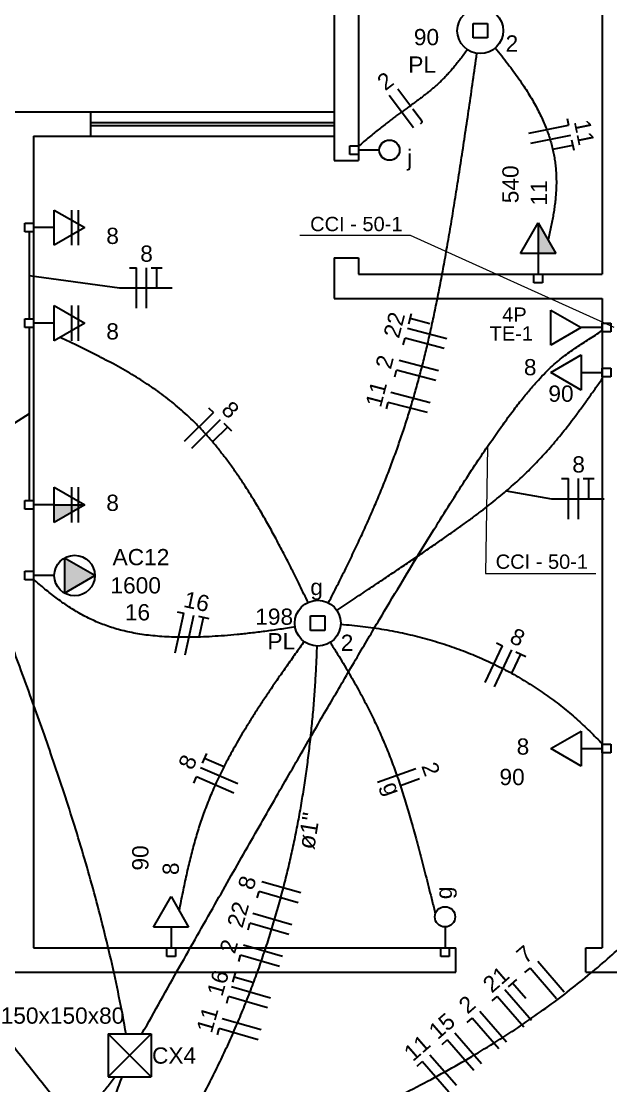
# Model space of a CAD drawing. Header units: millimetres. Extents: x -4.7 to 81.4, y -19.1 to 41.2.
# Drawn here: x 31.67 to 35.29, y 26.86 to 33.42 of the extents above; entities that cross this region are included whole.
import ezdxf

# ---------------------------------------------------------------- set-up
doc = ezdxf.new("R2010")
doc.units = ezdxf.units.MM
doc.header["$MEASUREMENT"] = 0
for name, color, linetype, lineweight in [('1', 1, 'Continuous', 30), ('5', 1, 'Continuous', 30), ('EL-Condutos', 4, 'Continuous', 30), ('EL-Fios', 2, 'Continuous', 30), ('EL-Pontos', 2, 'Continuous', 30), ('EL-Textos condutos', 2, 'Continuous', 30), ('EL-Textos fios', 2, 'Continuous', 30), ('EL-Textos pontos', 2, 'Continuous', 30), ('P-SIMBOL', 3, 'Continuous', 30), ('TE-Condutos', 3, 'Continuous', 30), ('TE-Textos fios', 2, 'Continuous', 20), ('TE-Textos pontos', 3, 'Continuous', 30)]:
    doc.layers.add(name, color=color, linetype=linetype, lineweight=lineweight)
doc.styles.add('Arial', font='arial.ttf')

msp = doc.modelspace()

# ---------------------------------------------------------------- hatches: boundary and pattern name
at = {"layer": 'EL-Pontos', "linetype": 'Continuous'}
msp.add_hatch(color=256, dxfattribs=at).paths.add_polyline_path([(31.8689, 30.44), (32.0564, 30.44), (31.8689, 30.3317)])
at = {"layer": 'P-SIMBOL', "linetype": 'Continuous'}
for points in [[(34.847, 31.9891), (34.847, 32.1766), (34.9552, 31.9891)], [(31.9314, 30.0042), (32.1189, 30.0042), (31.9314, 30.1124)], [(31.9314, 30.0042), (32.1189, 30.0042), (31.9314, 29.8959)]]:
    msp.add_hatch(color=256, dxfattribs=at).paths.add_polyline_path(points)

# ---------------------------------------------------------------- linework, layer by layer
at = {"layer": '1'}
for p, q in [((32.0909, 32.8611), (33.5909, 32.8611)), ((32.0909, 32.7961), (33.5909, 32.7961)), ((32.0909, 32.7761), (33.5909, 32.7761)), ((32.0909, 32.7111), (33.5909, 32.7111))]:
    msp.add_line(p, q, dxfattribs=at)
at = {"layer": '5', "linetype": 'Continuous'}
for p, q in [((33.5909, 35.0111), (33.5909, 32.5611)), ((33.7409, 34.8611), (33.7409, 32.5611)), ((35.2409, 34.8611), (35.2409, 31.8611)), ((30.8409, 32.8611), (32.0909, 32.8611)), ((32.0909, 32.8611), (32.0909, 32.7111)), ((31.7409, 32.7111), (31.7409, 27.7111)), ((31.7409, 32.7111), (32.0909, 32.7111)), ((33.5909, 31.9611), (33.5909, 31.7111)), ((33.7409, 31.9611), (33.7409, 31.8611)), ((33.7409, 31.8611), (35.2409, 31.8611)), ((33.5909, 31.7111), (35.2409, 31.7111)), ((35.2409, 31.7111), (35.2409, 27.7111)), ((31.7409, 27.7111), (34.3409, 27.7111)), ((35.1409, 27.7111), (35.2409, 27.7111)), ((31.4909, 27.5611), (34.3409, 27.5611)), ((35.1409, 27.5611), (35.4909, 27.5611))]:
    msp.add_line(p, q, dxfattribs=at)
at = {"layer": '5'}
for p, q in [((33.5909, 32.5611), (33.7409, 32.5611)), ((33.5909, 31.9611), (33.7409, 31.9611)), ((34.3409, 27.5611), (34.3409, 27.7111)), ((35.1409, 27.5611), (35.1409, 27.7111))]:
    msp.add_line(p, q, dxfattribs=at)
at = {"layer": 'EL-Condutos', "linetype": 'Continuous'}
for points, knots in [([(34.5825, 33.2547), (34.5961, 33.2383), (34.6226, 33.206), (34.6604, 33.1578), (34.6957, 33.1109), (34.7283, 33.0653), (34.7585, 33.0209), (34.7862, 32.9776), (34.8116, 32.9353), (34.8347, 32.894), (34.8556, 32.8535), (34.8743, 32.8139), (34.891, 32.775), (34.9057, 32.7367), (34.9184, 32.699), (34.9293, 32.6618), (34.9384, 32.625), (34.9458, 32.5886), (34.9515, 32.5524), (34.9557, 32.5164), (34.9583, 32.4805), (34.9595, 32.4447), (34.9594, 32.4088), (34.9579, 32.3728), (34.9552, 32.3366), (34.9514, 32.3002), (34.9465, 32.2634), (34.9405, 32.2262), (34.9337, 32.1885), (34.926, 32.1502), (34.9175, 32.1112), (34.9113, 32.0851), (34.9082, 32.0719)], [0, 0, 0, 0, 0.064038, 0.125278, 0.18385, 0.239885, 0.29352, 0.344894, 0.39415, 0.441434, 0.486896, 0.53069, 0.572971, 0.613898, 0.653632, 0.692335, 0.730168, 0.76729, 0.803859, 0.840027, 0.875942, 0.911745, 0.94757, 0.983541, 1.019778, 1.056387, 1.093471, 1.131122, 1.169426, 1.208463, 1.248306, 1.289025, 1.289025, 1.289025, 1.289025]), ([(33.5565, 29.8366), (33.5748, 29.8722), (33.6107, 29.9421), (33.6624, 30.0458), (33.7113, 30.1467), (33.7576, 30.2451), (33.8014, 30.3415), (33.8427, 30.4363), (33.8818, 30.5298), (33.9188, 30.6224), (33.9538, 30.7145), (33.987, 30.8066), (34.0184, 30.8989), (34.0482, 30.9919), (34.0766, 31.086), (34.1037, 31.1815), (34.1297, 31.2789), (34.1546, 31.3785), (34.1786, 31.4807), (34.2018, 31.5859), (34.2244, 31.6945), (34.2466, 31.8069), (34.2684, 31.9235), (34.2899, 32.0446), (34.3114, 32.1707), (34.333, 32.3021), (34.3547, 32.4392), (34.3768, 32.5825), (34.3994, 32.7322), (34.4226, 32.8889), (34.4465, 33.0528), (34.4626, 33.1646), (34.4709, 33.2217)], [0, 0, 0, 0, 0.119934, 0.235682, 0.347663, 0.456304, 0.56203, 0.665272, 0.766465, 0.866044, 0.964448, 1.062117, 1.159493, 1.257017, 1.355129, 1.454271, 1.554879, 1.65739, 1.762234, 1.869843, 1.980642, 2.095053, 2.213497, 2.33639, 2.464146, 2.597178, 2.735895, 2.880705, 3.032017, 3.190235, 3.355764, 3.529011, 3.529011, 3.529011, 3.529011]), ([(34.4114, 33.2436), (34.4044, 33.2338), (34.3907, 33.2149), (34.3702, 33.1878), (34.3503, 33.1624), (34.3308, 33.1387), (34.3118, 33.1165), (34.2932, 33.0957), (34.2748, 33.0762), (34.2566, 33.0578), (34.2385, 33.0404), (34.2204, 33.0237), (34.2023, 33.0078), (34.184, 32.9924), (34.1655, 32.9774), (34.1467, 32.9627), (34.1276, 32.9481), (34.1079, 32.9335), (34.0878, 32.9187), (34.067, 32.9036), (34.0455, 32.8881), (34.0232, 32.8719), (34.0001, 32.8551), (33.976, 32.8374), (33.9509, 32.8186), (33.9247, 32.7987), (33.8973, 32.7775), (33.8686, 32.7549), (33.8386, 32.7307), (33.8071, 32.7048), (33.7741, 32.677), (33.7518, 32.6577), (33.7403, 32.6477)], [0, 0, 0, 0, 0.0359708, 0.0699723, 0.1021775, 0.1327602, 0.1618946, 0.1897552, 0.2165163, 0.2423514, 0.2674327, 0.2919308, 0.3160136, 0.3398464, 0.3635915, 0.3874081, 0.4114523, 0.4358776, 0.4608353, 0.4864752, 0.5129461, 0.5403962, 0.5689741, 0.5988286, 0.6301097, 0.6629683, 0.6975565, 0.7340278, 0.7725369, 0.8132396, 0.8562929, 0.9018549, 0.9018549, 0.9018549, 0.9018549]), ([(31.7144, 32.1213), (31.7144, 32.1129), (31.7144, 32.0967), (31.7144, 32.073), (31.7144, 32.0508), (31.7144, 32.0298), (31.7144, 32.01), (31.7144, 31.9913), (31.7144, 31.9735), (31.7144, 31.9567), (31.7144, 31.9406), (31.7144, 31.9251), (31.7144, 31.9102), (31.7144, 31.8957), (31.7144, 31.8815), (31.7144, 31.8675), (31.7144, 31.8537), (31.7144, 31.8398), (31.7144, 31.8258), (31.7144, 31.8117), (31.7144, 31.7972), (31.7144, 31.7822), (31.7144, 31.7668), (31.7144, 31.7506), (31.7144, 31.7338), (31.7144, 31.716), (31.7144, 31.6973), (31.7144, 31.6775), (31.7144, 31.6566), (31.7144, 31.6343), (31.7144, 31.6106), (31.7144, 31.5944), (31.7144, 31.586)], [0, 0, 0, 0, 0.0251439, 0.0487776, 0.071009, 0.0919459, 0.1116962, 0.1303678, 0.1480686, 0.1649064, 0.1809891, 0.1964245, 0.2113206, 0.2257852, 0.2399262, 0.2538515, 0.2676688, 0.2814862, 0.2954115, 0.3095525, 0.3240171, 0.3389132, 0.3543486, 0.3704313, 0.3872691, 0.4049699, 0.4236415, 0.4433918, 0.4643287, 0.4865601, 0.5101938, 0.5353377, 0.5353377, 0.5353377, 0.5353377]), ([(31.7144, 31.5327), (31.7144, 31.5158), (31.7144, 31.4831), (31.7144, 31.4354), (31.7144, 31.3907), (31.7144, 31.3487), (31.7144, 31.3092), (31.7144, 31.2719), (31.7144, 31.2366), (31.7144, 31.2031), (31.7144, 31.1712), (31.7144, 31.1407), (31.7144, 31.1112), (31.7144, 31.0827), (31.7144, 31.0549), (31.7144, 31.0275), (31.7144, 31.0004), (31.7144, 30.9732), (31.7144, 30.9459), (31.7144, 30.918), (31.7144, 30.8896), (31.7144, 30.8602), (31.7144, 30.8297), (31.7144, 30.7979), (31.7144, 30.7645), (31.7144, 30.7293), (31.7144, 30.6922), (31.7144, 30.6527), (31.7144, 30.6108), (31.7144, 30.5663), (31.7144, 30.5188), (31.7144, 30.4861), (31.7144, 30.4693)], [0, 0, 0, 0, 0.050711, 0.098276, 0.142919, 0.184864, 0.224337, 0.26156, 0.296758, 0.330157, 0.361979, 0.39245, 0.421793, 0.450233, 0.477995, 0.505302, 0.532379, 0.55945, 0.58674, 0.614472, 0.642872, 0.672163, 0.70257, 0.734317, 0.767628, 0.802728, 0.839841, 0.879191, 0.921003, 0.965501, 1.012909, 1.063452, 1.063452, 1.063452, 1.063452]), ([(33.4314, 29.8375), (33.4144, 29.873), (33.3811, 29.9423), (33.3311, 30.0431), (33.2825, 30.1385), (33.235, 30.2285), (33.1885, 30.3136), (33.1428, 30.3938), (33.0978, 30.4694), (33.0533, 30.5407), (33.0092, 30.6078), (32.9653, 30.6711), (32.9215, 30.7307), (32.8776, 30.7868), (32.8335, 30.8398), (32.789, 30.8898), (32.744, 30.937), (32.6983, 30.9817), (32.6518, 31.0241), (32.6043, 31.0644), (32.5557, 31.1029), (32.5058, 31.1398), (32.4545, 31.1754), (32.4016, 31.2097), (32.347, 31.2432), (32.2905, 31.276), (32.232, 31.3083), (32.1713, 31.3404), (32.1083, 31.3725), (32.0428, 31.4049), (31.9748, 31.4378), (31.9284, 31.4597), (31.9048, 31.4708)], [0, 0, 0, 0, 0.118207, 0.230631, 0.33756, 0.439285, 0.536101, 0.628307, 0.716207, 0.800112, 0.880338, 0.957206, 1.031045, 1.102188, 1.170975, 1.237749, 1.302857, 1.366645, 1.429462, 1.49165, 1.553547, 1.615484, 1.677784, 1.740757, 1.804703, 1.869913, 1.936665, 2.005228, 2.075861, 2.148816, 2.224341, 2.302675, 2.302675, 2.302675, 2.302675]), ([(33.6095, 29.7906), (33.6426, 29.8128), (33.7069, 29.8558), (33.8007, 29.9186), (33.8894, 29.9779), (33.9731, 30.0341), (34.0521, 30.0874), (34.1266, 30.1379), (34.197, 30.1861), (34.2634, 30.2322), (34.3262, 30.2763), (34.3855, 30.3188), (34.4417, 30.3599), (34.4949, 30.3999), (34.5455, 30.439), (34.5936, 30.4776), (34.6396, 30.5157), (34.6837, 30.5538), (34.7262, 30.592), (34.7672, 30.6306), (34.8071, 30.6699), (34.8461, 30.7102), (34.8844, 30.7516), (34.9224, 30.7944), (34.9602, 30.8389), (34.9982, 30.8854), (35.0365, 30.9341), (35.0755, 30.9852), (35.1153, 31.0391), (35.1563, 31.0959), (35.1987, 31.1559), (35.2272, 31.1971), (35.2418, 31.2183)], [0, 0, 0, 0, 0.119375, 0.232165, 0.338722, 0.439401, 0.534554, 0.624536, 0.709702, 0.790407, 0.867009, 0.939868, 1.009346, 1.075807, 1.13962, 1.201157, 1.260793, 1.318909, 1.375887, 1.432113, 1.487976, 1.543865, 1.60017, 1.657278, 1.715576, 1.775446, 1.837268, 1.901417, 1.968265, 2.03818, 2.111526, 2.188665, 2.188665, 2.188665, 2.188665]), ([(32.3016, 26.2466), (32.2321, 26.3325), (32.0973, 26.4994), (31.902, 26.7433), (31.7191, 26.9734), (31.5483, 27.1905), (31.3891, 27.395), (31.241, 27.5875), (31.1036, 27.7686), (30.9764, 27.9389), (30.8591, 28.0988), (30.7511, 28.249), (30.652, 28.39), (30.5614, 28.5224), (30.4787, 28.6467), (30.4037, 28.7636), (30.3357, 28.8735), (30.2745, 28.977), (30.2194, 29.0748), (30.1702, 29.1673), (30.1263, 29.2551), (30.0872, 29.3388), (30.0526, 29.419), (30.0221, 29.4961), (29.9951, 29.5709), (29.9711, 29.6437), (29.9499, 29.7152), (29.9309, 29.786), (29.9136, 29.8565), (29.8977, 29.9275), (29.8826, 29.9993), (29.873, 30.0476), (29.8681, 30.072)], [0, 0, 0, 0, 0.331407, 0.643614, 0.937346, 1.213325, 1.472277, 1.714926, 1.942002, 2.154232, 2.352349, 2.537087, 2.709181, 2.869372, 3.018404, 3.157023, 3.285983, 3.406038, 3.517951, 3.622486, 3.720414, 3.812504, 3.899528, 3.982253, 4.061443, 4.137848, 4.212205, 4.285237, 4.357643, 4.430109, 4.5033, 4.577868, 4.577868, 4.577868, 4.577868]), ([(33.3528, 29.688), (33.3207, 29.683), (33.2582, 29.6733), (33.1664, 29.6607), (33.0791, 29.6498), (32.9961, 29.6409), (32.9171, 29.6339), (32.8419, 29.6287), (32.7705, 29.6253), (32.7026, 29.6237), (32.638, 29.6238), (32.5766, 29.6257), (32.5182, 29.6293), (32.4626, 29.6345), (32.4096, 29.6414), (32.3591, 29.6499), (32.3109, 29.6599), (32.2648, 29.6716), (32.2206, 29.6847), (32.1781, 29.6994), (32.1372, 29.7155), (32.0977, 29.7331), (32.0595, 29.752), (32.0223, 29.7724), (31.9859, 29.7941), (31.9503, 29.8171), (31.9151, 29.8414), (31.8803, 29.8669), (31.8457, 29.8937), (31.811, 29.9216), (31.7761, 29.9507), (31.7529, 29.9707), (31.7412, 29.9808)], [0, 0, 0, 0, 0.097353, 0.189879, 0.277778, 0.361251, 0.440503, 0.515741, 0.587177, 0.655028, 0.719513, 0.780858, 0.839292, 0.895051, 0.948372, 0.999499, 1.048677, 1.096154, 1.142178, 1.186993, 1.230842, 1.27396, 1.316575, 1.358905, 1.401154, 1.443516, 1.486172, 1.52929, 1.573027, 1.617527, 1.662927, 1.709356, 1.709356, 1.709356, 1.709356]), ([(33.6325, 29.7041), (33.6553, 29.7023), (33.7005, 29.6987), (33.7678, 29.6914), (33.8342, 29.6826), (33.8996, 29.6724), (33.964, 29.6607), (34.0275, 29.6475), (34.0901, 29.633), (34.1516, 29.6171), (34.2122, 29.5998), (34.2717, 29.5812), (34.3303, 29.5613), (34.3878, 29.5401), (34.4444, 29.5176), (34.4999, 29.4939), (34.5544, 29.469), (34.6079, 29.4429), (34.6603, 29.4156), (34.7116, 29.3872), (34.7619, 29.3577), (34.8111, 29.327), (34.8593, 29.2953), (34.9064, 29.2625), (34.9524, 29.2287), (34.9973, 29.1939), (35.0411, 29.1582), (35.0837, 29.1214), (35.1253, 29.0838), (35.1657, 29.0452), (35.2051, 29.0058), (35.2304, 28.9787), (35.2431, 28.9652)], [0, 0, 0, 0, 0.068466, 0.136148, 0.203074, 0.269271, 0.334767, 0.399589, 0.463764, 0.527317, 0.590275, 0.652664, 0.714507, 0.77583, 0.836656, 0.897009, 0.956912, 1.016387, 1.075456, 1.13414, 1.192461, 1.250437, 1.308088, 1.365434, 1.422493, 1.479283, 1.53582, 1.592122, 1.648205, 1.704084, 1.759774, 1.81529, 1.81529, 1.81529, 1.81529]), ([(32.5378, 26.1997), (32.6267, 26.2314), (32.7996, 26.293), (33.0504, 26.388), (33.2864, 26.4817), (33.5084, 26.5748), (33.7172, 26.6675), (33.9136, 26.7601), (34.0984, 26.8527), (34.2725, 26.9457), (34.4367, 27.0393), (34.5917, 27.1338), (34.7385, 27.2294), (34.8778, 27.3265), (35.0105, 27.4252), (35.1373, 27.5258), (35.2592, 27.6287), (35.3768, 27.7339), (35.4911, 27.8419), (35.6029, 27.9527), (35.713, 28.0668), (35.8222, 28.1844), (35.9313, 28.3056), (36.0412, 28.4309), (36.1528, 28.5604), (36.2667, 28.6943), (36.3839, 28.833), (36.5053, 28.9768), (36.6315, 29.1258), (36.7635, 29.2803), (36.9019, 29.4407), (36.9972, 29.549), (37.0459, 29.6043)], [0, 0, 0, 0, 0.282977, 0.550821, 0.804467, 1.044858, 1.272948, 1.489702, 1.696093, 1.893104, 2.081726, 2.262955, 2.437787, 2.607216, 2.772231, 2.933805, 3.092896, 3.25044, 3.407344, 3.564492, 3.722735, 3.882899, 4.045783, 4.212163, 4.382799, 4.558435, 4.739808, 4.927648, 5.122686, 5.325653, 5.537288, 5.758335, 5.758335, 5.758335, 5.758335]), ([(33.4084, 29.5987), (33.3897, 29.5729), (33.3533, 29.5225), (33.3005, 29.4482), (33.2507, 29.3769), (33.2039, 29.3085), (33.1599, 29.2428), (33.1186, 29.1796), (33.0799, 29.1186), (33.0437, 29.0599), (33.0098, 29.0031), (32.9782, 28.948), (32.9487, 28.8945), (32.9212, 28.8425), (32.8956, 28.7917), (32.8718, 28.7419), (32.8496, 28.693), (32.829, 28.6448), (32.8098, 28.5971), (32.7919, 28.5497), (32.7752, 28.5024), (32.7595, 28.4551), (32.7449, 28.4076), (32.731, 28.3597), (32.718, 28.3112), (32.7055, 28.2619), (32.6935, 28.2117), (32.6818, 28.1604), (32.6705, 28.1077), (32.6592, 28.0536), (32.648, 27.9978), (32.6406, 27.96), (32.6369, 27.9408)], [0, 0, 0, 0, 0.095553, 0.186637, 0.273474, 0.356286, 0.435297, 0.510731, 0.582814, 0.651775, 0.717844, 0.781251, 0.842229, 0.901013, 0.957837, 1.01294, 1.066557, 1.118926, 1.170284, 1.220867, 1.270908, 1.32064, 1.37029, 1.420086, 1.470249, 1.520998, 1.572549, 1.625112, 1.678898, 1.734113, 1.79096, 1.849642, 1.849642, 1.849642, 1.849642]), ([(33.5682, 29.5915), (33.5803, 29.5722), (33.6041, 29.5345), (33.6384, 29.4784), (33.6711, 29.4238), (33.702, 29.3706), (33.7314, 29.3185), (33.7593, 29.2674), (33.7858, 29.2172), (33.811, 29.1677), (33.835, 29.1187), (33.8578, 29.0701), (33.8796, 29.0216), (33.9005, 28.9732), (33.9205, 28.9247), (33.9397, 28.8758), (33.9582, 28.8265), (33.9761, 28.7766), (33.9935, 28.7259), (34.0105, 28.6743), (34.0272, 28.6215), (34.0436, 28.5675), (34.0599, 28.5121), (34.0761, 28.455), (34.0924, 28.3962), (34.1088, 28.3355), (34.1254, 28.2726), (34.1422, 28.2075), (34.1595, 28.1401), (34.1773, 28.07), (34.1956, 27.9972), (34.208, 27.9477), (34.2143, 27.9225)], [0, 0, 0, 0, 0.06811, 0.133832, 0.19736, 0.258889, 0.318613, 0.376731, 0.433438, 0.488934, 0.543417, 0.597088, 0.650144, 0.702787, 0.755214, 0.807625, 0.860216, 0.913182, 0.96672, 1.021021, 1.076277, 1.132678, 1.190411, 1.249664, 1.310621, 1.373467, 1.438384, 1.505554, 1.57516, 1.647381, 1.722399, 1.800393, 1.800393, 1.800393, 1.800393]), ([(32.4522, 26.2466), (32.4761, 26.2827), (32.5236, 26.3545), (32.5917, 26.4633), (32.657, 26.5722), (32.7193, 26.6813), (32.7788, 26.7906), (32.8355, 26.9001), (32.8895, 27.0097), (32.9407, 27.1195), (32.9893, 27.2295), (33.0352, 27.3396), (33.0786, 27.4498), (33.1196, 27.5603), (33.158, 27.6708), (33.1941, 27.7815), (33.2278, 27.8924), (33.2593, 28.0034), (33.2885, 28.1145), (33.3155, 28.2258), (33.3403, 28.3371), (33.3631, 28.4487), (33.3838, 28.5603), (33.4026, 28.672), (33.4194, 28.7839), (33.4343, 28.8959), (33.4474, 29.008), (33.4588, 29.1202), (33.4684, 29.2325), (33.4763, 29.3449), (33.4827, 29.4574), (33.4856, 29.5325), (33.4871, 29.57)], [0, 0, 0, 0, 0.129832, 0.25819, 0.385152, 0.510797, 0.635201, 0.758437, 0.880581, 1.001704, 1.121877, 1.241168, 1.359644, 1.477369, 1.594407, 1.710818, 1.826661, 1.941991, 2.056862, 2.171326, 2.285431, 2.399225, 2.51275, 2.626049, 2.739161, 2.852122, 2.964966, 3.077726, 3.19043, 3.303105, 3.415777, 3.528468, 3.528468, 3.528468, 3.528468])]:
    msp.add_open_spline(points, degree=3, knots=knots, dxfattribs=at)
at = {"layer": 'EL-Fios'}
for p, q in [((34.0584, 32.9018), (33.9828, 33.0013)), ((34.081, 32.762), (33.9298, 32.9611)), ((35.0269, 32.82), (35.0351, 32.7791)), ((34.7901, 32.7294), (35.0351, 32.7791)), ((34.8026, 32.6681), (35.0476, 32.7179)), ((34.9375, 32.6317), (35.06, 32.6566)), ((35.0534, 32.6893), (35.0666, 32.624)), ((32.3329, 31.9011), (32.3745, 31.9011)), ((32.3745, 31.6511), (32.3745, 31.9011)), ((32.437, 31.6511), (32.437, 31.9011)), ((32.4662, 31.9011), (32.5329, 31.9011)), ((32.4995, 31.7761), (32.4995, 31.9011)), ((34.0511, 31.5551), (34.0679, 31.6196)), ((34.1804, 31.5557), (34.0595, 31.5873)), ((34.2856, 31.4636), (34.0437, 31.5268)), ((34.0174, 31.4261), (34.0279, 31.4664)), ((34.2698, 31.4032), (34.0279, 31.4664)), ((34.234, 31.2662), (33.9921, 31.3294)), ((33.9658, 31.2286), (33.9763, 31.2689)), ((34.2182, 31.2057), (33.9763, 31.2689)), ((34.1824, 31.0688), (33.9405, 31.132)), ((32.8187, 31.0386), (32.8481, 31.0091)), ((33.9142, 31.0312), (33.9247, 31.0715)), ((34.1666, 31.0083), (33.9247, 31.0715)), ((32.671, 30.8327), (32.8481, 31.0091)), ((32.7151, 30.7884), (32.8922, 30.9648)), ((32.8477, 30.8323), (32.9363, 30.9205)), ((32.9128, 30.9441), (32.9598, 30.8969)), ((34.992, 30.6023), (35.0337, 30.6023)), ((35.0337, 30.3523), (35.0337, 30.6023)), ((35.0962, 30.3523), (35.0962, 30.6023)), ((35.1253, 30.6023), (35.192, 30.6023)), ((35.1587, 30.4773), (35.1587, 30.6023)), ((32.6131, 29.5284), (32.6661, 29.7727)), ((32.6254, 29.7816), (32.6661, 29.7727)), ((32.6741, 29.5151), (32.7272, 29.7595)), ((32.7557, 29.7533), (32.8208, 29.7391)), ((32.7617, 29.624), (32.7883, 29.7462)), ((34.5901, 29.5901), (34.6279, 29.5724)), ((34.5219, 29.346), (34.6279, 29.5724)), ((34.5785, 29.3195), (34.6845, 29.5459)), ((34.6881, 29.4062), (34.7411, 29.5194)), ((34.7109, 29.5335), (34.7713, 29.5053)), ((32.7809, 28.8476), (32.8076, 28.9087)), ((32.9088, 28.8281), (32.7942, 28.8782)), ((32.9983, 28.7208), (32.7692, 28.8209)), ((33.8594, 28.7318), (34.0946, 28.8165)), ((32.7275, 28.7254), (32.7442, 28.7636)), ((32.9733, 28.6635), (32.7442, 28.7636)), ((33.9995, 28.7115), (34.1171, 28.7538)), ((33.3874, 28.0488), (33.1473, 28.1185)), ((33.1183, 28.0185), (33.1299, 28.0585)), ((33.37, 27.9887), (33.1299, 28.0585)), ((33.3305, 27.8528), (33.0904, 27.9225)), ((33.0614, 27.8225), (33.073, 27.8625)), ((33.3131, 27.7928), (33.073, 27.8625)), ((33.2736, 27.6568), (33.0335, 27.7266)), ((33.0044, 27.6265), (33.0161, 27.6666)), ((33.2561, 27.5968), (33.0161, 27.6666)), ((35.0084, 27.4387), (34.8444, 27.6273)), ((32.9673, 27.4986), (32.9859, 27.5626)), ((34.7658, 27.559), (34.7972, 27.5863)), ((34.9613, 27.3977), (34.7972, 27.5863)), ((33.0966, 27.4957), (32.9766, 27.5306)), ((34.6652, 27.4716), (34.7156, 27.5153)), ((34.7724, 27.3991), (34.6904, 27.4935)), ((32.9301, 27.3706), (32.9417, 27.4106)), ((33.1818, 27.3408), (32.9417, 27.4106)), ((33.1992, 27.4009), (32.9591, 27.4706)), ((34.5646, 27.3841), (34.5961, 27.4115)), ((34.7601, 27.2228), (34.5961, 27.4115)), ((34.8072, 27.2638), (34.6432, 27.4525)), ((34.6532, 27.1299), (34.4892, 27.3186)), ((32.8731, 27.1746), (32.8848, 27.2146)), ((33.1248, 27.1449), (32.8848, 27.2146)), ((33.1423, 27.2049), (32.9022, 27.2746)), ((34.4106, 27.2503), (34.4421, 27.2776)), ((34.6061, 27.0889), (34.4421, 27.2776)), ((34.4992, 26.996), (34.3352, 27.1847)), ((34.2566, 27.1164), (34.288, 27.1437)), ((34.452, 26.955), (34.288, 27.1437)), ((34.3452, 26.8622), (34.1812, 27.0508)), ((34.1026, 26.9825), (34.134, 27.0098)), ((34.298, 26.8212), (34.134, 27.0098))]:
    msp.add_line(p, q, dxfattribs=at)
at = {"layer": 'EL-Pontos'}
msp.add_line((31.8689, 30.44), (32.0564, 30.44), dxfattribs=at)
at = {"layer": 'EL-Textos fios'}
for p, q in [((31.7144, 31.8537), (32.2704, 31.7761)), ((32.2704, 31.7761), (32.5954, 31.7761)), ((31.7144, 30.9997), (31.5788, 30.9135)), ((34.6509, 30.5256), (34.9295, 30.4773)), ((34.9295, 30.4773), (35.2545, 30.4773))]:
    msp.add_line(p, q, dxfattribs=at)
at = {"layer": 'P-SIMBOL'}
for p, q in [((34.4464, 33.4053), (34.5349, 33.4053)), ((34.4464, 33.3169), (34.4464, 33.4053)), ((34.5349, 33.4053), (34.5349, 33.3169)), ((34.5349, 33.3169), (34.4464, 33.3169)), ((33.6879, 32.5985), (33.6879, 32.6515)), ((33.6879, 32.6515), (33.7409, 32.6515)), ((33.7409, 32.5985), (33.6879, 32.5985)), ((33.7409, 32.6515), (33.7409, 32.5985)), ((33.8694, 32.625), (33.7409, 32.625)), ((31.8689, 32.2562), (32.0564, 32.148)), ((31.8689, 32.0397), (31.8689, 32.2562)), ((31.9773, 32.0397), (31.9773, 32.2562)), ((32.018, 32.0397), (32.018, 32.2562)), ((31.6879, 32.1215), (31.6879, 32.1745)), ((31.6879, 32.1745), (31.7409, 32.1745)), ((31.7409, 32.1745), (31.7409, 32.1215)), ((31.8689, 32.148), (31.7409, 32.148)), ((32.0564, 32.148), (31.8689, 32.0397)), ((34.7387, 31.9891), (34.847, 32.1766)), ((34.847, 32.1766), (34.847, 31.9891)), ((34.847, 32.1766), (34.9552, 31.9891)), ((31.7409, 32.1215), (31.6879, 32.1215)), ((34.9552, 31.9891), (34.7387, 31.9891)), ((34.847, 31.9891), (34.847, 31.8611)), ((34.8205, 31.8611), (34.8735, 31.8611)), ((34.8205, 31.8081), (34.8205, 31.8611)), ((34.8735, 31.8081), (34.8205, 31.8081)), ((34.8735, 31.8611), (34.8735, 31.8081)), ((31.8689, 31.6676), (32.0564, 31.5594)), ((31.8689, 31.4511), (31.8689, 31.6676)), ((31.9773, 31.4511), (31.9773, 31.6676)), ((32.018, 31.4511), (32.018, 31.6676)), ((34.9249, 31.4241), (34.9249, 31.6401)), ((34.9249, 31.6401), (35.1124, 31.5321)), ((31.6879, 31.5329), (31.6879, 31.5859)), ((31.6879, 31.5859), (31.7409, 31.5859)), ((31.7409, 31.5859), (31.7409, 31.5329)), ((31.8689, 31.5594), (31.7409, 31.5594)), ((32.0564, 31.5594), (31.8689, 31.4511)), ((35.2409, 31.5056), (35.2409, 31.5586)), ((35.2409, 31.5586), (35.2939, 31.5586)), ((35.2939, 31.5586), (35.2939, 31.5056)), ((31.7409, 31.5329), (31.6879, 31.5329)), ((35.1124, 31.5321), (34.9249, 31.4241)), ((35.2409, 31.5321), (35.1124, 31.5321)), ((35.2939, 31.5056), (35.2409, 31.5056)), ((34.9253, 31.2556), (35.1128, 31.3639)), ((35.1128, 31.3639), (35.1128, 31.1474)), ((35.2409, 31.2291), (35.2409, 31.2822)), ((35.2409, 31.2822), (35.2939, 31.2822)), ((35.2939, 31.2822), (35.2939, 31.2291)), ((35.1128, 31.1474), (34.9253, 31.2556)), ((35.1128, 31.2556), (35.2409, 31.2556)), ((35.2939, 31.2291), (35.2409, 31.2291)), ((31.8689, 30.5482), (32.0564, 30.44)), ((31.8689, 30.3317), (31.8689, 30.5482)), ((31.9773, 30.3317), (31.9773, 30.5482)), ((32.018, 30.3317), (32.018, 30.5482)), ((31.6879, 30.4135), (31.6879, 30.4665)), ((31.6879, 30.4665), (31.7409, 30.4665)), ((31.7409, 30.4665), (31.7409, 30.4135)), ((31.8689, 30.44), (31.7409, 30.44)), ((32.0564, 30.44), (31.8689, 30.3317)), ((31.7409, 30.4135), (31.6879, 30.4135)), ((32.1189, 30.0042), (31.9314, 30.1125)), ((31.9314, 30.1125), (31.9314, 29.8959)), ((31.6879, 29.9777), (31.6879, 30.0307)), ((31.6879, 30.0307), (31.7409, 30.0307)), ((31.7409, 29.9777), (31.6879, 29.9777)), ((31.7409, 30.0307), (31.7409, 29.9777)), ((31.8689, 30.0042), (31.7409, 30.0042)), ((31.9314, 29.8959), (32.1189, 30.0042)), ((33.4464, 29.7553), (33.5349, 29.7553)), ((33.4464, 29.6669), (33.4464, 29.7553)), ((33.5349, 29.7553), (33.5349, 29.6669)), ((33.5349, 29.6669), (33.4464, 29.6669)), ((34.9253, 28.9384), (35.1128, 29.0466)), ((35.1128, 29.0466), (35.1128, 28.8301)), ((35.1128, 28.8301), (34.9253, 28.9384)), ((35.1128, 28.9384), (35.2409, 28.9384)), ((35.2409, 28.9119), (35.2409, 28.9649)), ((35.2409, 28.9649), (35.2939, 28.9649)), ((35.2939, 28.9649), (35.2939, 28.9119)), ((35.2939, 28.9119), (35.2409, 28.9119)), ((32.4793, 27.8391), (32.5876, 28.0266)), ((32.5876, 28.0266), (32.6958, 27.8391)), ((32.6958, 27.8391), (32.4793, 27.8391)), ((32.5876, 27.8391), (32.5876, 27.7111)), ((34.274, 27.8396), (34.274, 27.7111)), ((32.5611, 27.7111), (32.6141, 27.7111)), ((32.5611, 27.6581), (32.5611, 27.7111)), ((32.6141, 27.7111), (32.6141, 27.6581)), ((34.2475, 27.7111), (34.3005, 27.7111)), ((34.2475, 27.6581), (34.2475, 27.7111)), ((34.3005, 27.7111), (34.3005, 27.6581)), ((32.6141, 27.6581), (32.5611, 27.6581)), ((34.3005, 27.6581), (34.2475, 27.6581)), ((32.2012, 27.1807), (32.4662, 27.1807)), ((32.2012, 27.1807), (32.2012, 26.9157)), ((32.2012, 27.1807), (32.4662, 26.9157)), ((32.4662, 27.1807), (32.2012, 26.9157)), ((32.4662, 27.1807), (32.4662, 26.9157)), ((32.2012, 26.9157), (32.4662, 26.9157))]:
    msp.add_line(p, q, dxfattribs=at)
for centre, radius in [((34.4909, 33.3611), 0.1412), ((33.9319, 32.625), 0.0625), ((31.9939, 30.0042), 0.125), ((33.4909, 29.7111), 0.1412), ((34.274, 27.9021), 0.0625)]:
    msp.add_circle(centre, radius, dxfattribs=at)
at = {"layer": 'TE-Condutos', "linetype": 'Continuous'}
for points, knots in [([(32.4086, 27.1817), (32.4859, 27.3192), (32.6352, 27.5848), (32.8522, 27.9687), (33.0543, 28.3248), (33.2424, 28.6542), (33.417, 28.958), (33.5788, 29.2373), (33.7284, 29.4933), (33.8663, 29.7271), (33.9933, 29.9397), (34.11, 30.1324), (34.2169, 30.3062), (34.3148, 30.4623), (34.4042, 30.6018), (34.4858, 30.7258), (34.5603, 30.8354), (34.6281, 30.9318), (34.6901, 31.016), (34.7467, 31.0892), (34.7987, 31.1526), (34.8467, 31.2071), (34.8912, 31.254), (34.9331, 31.2943), (34.9727, 31.3292), (35.0109, 31.3597), (35.0482, 31.387), (35.0852, 31.4122), (35.1226, 31.4364), (35.1609, 31.4608), (35.2009, 31.4865), (35.2278, 31.5048), (35.2417, 31.5142)], [0, 0, 0, 0, 0.473295, 0.91383, 1.322891, 1.701765, 2.051739, 2.374103, 2.670146, 2.941156, 3.188425, 3.413247, 3.616914, 3.800724, 3.965976, 4.113973, 4.246024, 4.363441, 4.467544, 4.559662, 4.641132, 4.713297, 4.777511, 4.835127, 4.887489, 4.935919, 4.981704, 5.026079, 5.070231, 5.115312, 5.162456, 5.212808, 5.212808, 5.212808, 5.212808]), ([(32.3116, 27.1791), (32.2972, 27.2568), (32.2688, 27.4106), (32.2192, 27.6377), (32.1657, 27.8592), (32.1086, 28.0752), (32.0485, 28.2854), (31.9862, 28.4897), (31.9224, 28.6882), (31.8576, 28.8806), (31.7927, 29.0669), (31.7281, 29.2471), (31.6647, 29.4209), (31.603, 29.5884), (31.5438, 29.7495), (31.4877, 29.904), (31.4354, 30.0518), (31.3875, 30.193), (31.3447, 30.3273), (31.3077, 30.4547), (31.2772, 30.5752), (31.2537, 30.6887), (31.2379, 30.795), (31.2306, 30.8943), (31.2325, 30.9864), (31.2443, 31.0714), (31.2668, 31.1491), (31.301, 31.2193), (31.3477, 31.2818), (31.4073, 31.3359), (31.48, 31.3821), (31.5351, 31.4043), (31.564, 31.4158)], [0, 0, 0, 0, 0.236788, 0.469219, 0.697197, 0.920593, 1.139242, 1.352947, 1.561485, 1.764605, 1.962039, 2.153497, 2.338678, 2.517271, 2.688957, 2.853423, 3.010361, 3.159479, 3.300516, 3.433254, 3.557541, 3.673321, 3.780677, 3.879894, 3.971538, 4.056571, 4.13647, 4.213311, 4.289743, 4.368788, 4.45351, 4.546723, 4.546723, 4.546723, 4.546723]), ([(30.4781, 22.3661), (30.507, 22.4386), (30.5639, 22.5816), (30.6485, 22.7931), (30.731, 22.9991), (30.8114, 23.1996), (30.8898, 23.3946), (30.9663, 23.5845), (31.0408, 23.7692), (31.1134, 23.949), (31.1841, 24.1239), (31.253, 24.2941), (31.32, 24.4598), (31.3852, 24.621), (31.4487, 24.7779), (31.5105, 24.9306), (31.5705, 25.0793), (31.6288, 25.2241), (31.6855, 25.3651), (31.7406, 25.5025), (31.7941, 25.6364), (31.8461, 25.7669), (31.8965, 25.8942), (31.9454, 26.0183), (31.9928, 26.1395), (32.0389, 26.2579), (32.0834, 26.3735), (32.1267, 26.4866), (32.1685, 26.5972), (32.2091, 26.7056), (32.2483, 26.8117), (32.2739, 26.8819), (32.2865, 26.9166)], [0, 0, 0, 0, 0.233947, 0.461758, 0.683567, 0.89951, 1.109722, 1.314337, 1.513491, 1.707318, 1.895952, 2.07953, 2.258184, 2.432051, 2.601265, 2.765961, 2.926272, 3.082335, 3.234285, 3.382255, 3.526381, 3.666798, 3.803641, 3.937046, 4.067147, 4.194082, 4.317985, 4.438992, 4.557241, 4.672867, 4.786008, 4.896801, 4.896801, 4.896801, 4.896801]), ([(32.2442, 26.9156), (32.236, 26.9046), (32.2199, 26.883), (32.1952, 26.8519), (32.1706, 26.8224), (32.146, 26.7944), (32.1212, 26.7678), (32.0962, 26.7425), (32.071, 26.7183), (32.0454, 26.6951), (32.0193, 26.6727), (31.9927, 26.651), (31.9656, 26.6299), (31.9377, 26.6092), (31.9091, 26.5887), (31.8797, 26.5684), (31.8493, 26.548), (31.8179, 26.5275), (31.7855, 26.5068), (31.7518, 26.4856), (31.717, 26.4638), (31.6808, 26.4413), (31.6432, 26.418), (31.6041, 26.3936), (31.5635, 26.3681), (31.5212, 26.3414), (31.4772, 26.3132), (31.4314, 26.2835), (31.3837, 26.2521), (31.3341, 26.2189), (31.2824, 26.1837), (31.2474, 26.1593), (31.2295, 26.1469)], [0, 0, 0, 0, 0.041176, 0.080844, 0.119188, 0.156395, 0.192652, 0.228143, 0.263054, 0.297565, 0.331856, 0.366101, 0.400473, 0.435138, 0.470258, 0.505991, 0.542492, 0.579912, 0.618398, 0.658096, 0.699151, 0.741704, 0.7859, 0.831879, 0.879784, 0.92976, 0.981948, 1.036496, 1.093548, 1.153251, 1.215755, 1.281208, 1.281208, 1.281208, 1.281208])]:
    msp.add_open_spline(points, degree=3, knots=knots, dxfattribs=at)
at = {"layer": 'TE-Textos fios'}
for p, q in [((34.061, 32.0984), (33.3813, 32.0984)), ((34.061, 32.0984), (33.3813, 32.0984)), ((35.3159, 31.5318), (34.061, 32.0984)), ((34.5361, 30.7996), (34.5234, 30.018)), ((34.5234, 30.018), (35.2032, 30.018)), ((34.5234, 30.018), (35.2032, 30.018))]:
    msp.add_line(p, q, dxfattribs=at)

# ---------------------------------------------------------------- texts
at = {"layer": 'EL-Textos condutos', "insert": (33.4894, 28.4228), "char_height": 0.1059, "width": 0.38124, "attachment_point": 8, "rotation": 80.55787, "line_spacing_factor": 0.798, "style": 'Arial'}
msp.add_mtext('ø1"', dxfattribs=at)
at = {"layer": 'EL-Textos fios', "char_height": 0.1, "attachment_point": 8, "line_spacing_factor": 0.798, "style": 'Arial'}
for s, insert, width, rotation in [('2', (33.9368, 33.0108), 0.1059, 37.21361), ('j', (34.1399, 32.7941), 0.1059, 37.21361), ('11', (35.0824, 32.7249), 0.2118, 281.47698), ('22', (34.0097, 31.5359), 0.2118, 75.35541), ('2', (33.9502, 31.3079), 0.1059, 75.35541), ('11', (33.8987, 31.1104), 0.2118, 75.35541), ('8', (32.917, 30.9896), 0.1059, 314.87469), ('16', (32.7346, 29.794), 0.2118, 347.74527), ('8', (34.6992, 29.5779), 0.1059, 334.91675), ('8', (32.7367, 28.8352), 0.1059, 66.40581), ('2', (34.1398, 28.7954), 0.1059, 289.80205), ('g', (33.8724, 28.6656), 0.1059, 289.80205), ('8', (33.1049, 28.0982), 0.1059, 73.80269), ('22', (33.0479, 27.9022), 0.2118, 73.80269), ('2', (32.9909, 27.7062), 0.1059, 73.80269), ('7', (34.7978, 27.6335), 0.1059, 41.00086), ('16', (32.9254, 27.4802), 0.2118, 73.80269), ('21', (34.6203, 27.479), 0.2118, 41.00086), ('2', (34.4423, 27.3245), 0.1059, 41.00086), ('11', (32.8594, 27.2547), 0.2118, 73.80269), ('15', (34.2883, 27.191), 0.2118, 41.00086), ('11', (34.1343, 27.057), 0.2118, 41.00086)]:
    msp.add_mtext(s, dxfattribs=dict(at, insert=insert, width=width, rotation=rotation))
at = {"layer": 'EL-Textos fios', "char_height": 0.1, "width": 0.1059, "attachment_point": 8, "line_spacing_factor": 0.798, "style": 'Arial'}
for insert in [(32.4369, 31.9362), (35.0964, 30.6377)]:
    msp.add_mtext('8', dxfattribs=dict(at, insert=insert))
at = {"layer": 'EL-Textos pontos', "char_height": 0.1, "line_spacing_factor": 0.798, "style": 'Arial'}
for s, insert, width, attachment_point in [('90', (34.1599, 33.2702), 0.2118, 8), ('2', (34.6859, 33.2322), 0.1059, 8), ('PL', (34.1334, 33.1022), 0.2118, 8), ('j', (34.0404, 32.4991), 0.1059, 7), ('8', (32.2279, 32.0457), 0.1059, 8), ('8', (32.2279, 31.4572), 0.1059, 8), ('8', (34.7984, 31.2367), 0.1059, 8), ('90', (34.9879, 31.0737), 0.2118, 8), ('8', (32.2279, 30.4012), 0.1059, 8), ('AC12', (32.4024, 30.0667), 0.4236, 8), ('1600', (32.3699, 29.8927), 0.4236, 8), ('g', (33.4839, 29.8536), 0.1059, 8), ('16', (32.3809, 29.7267), 0.2118, 8), ('198', (33.2224, 29.6997), 0.3177, 8), ('PL', (33.2664, 29.5497), 0.2118, 8), ('2', (33.6709, 29.5402), 0.1059, 8), ('8', (34.7539, 28.8997), 0.1059, 8), ('90', (34.6869, 28.7122), 0.2118, 8), ('150x150x80', (31.9194, 27.2422), 1.059, 8), ('CX4', (32.4704, 26.996), 0.38124, 7)]:
    msp.add_mtext(s, dxfattribs=dict(at, insert=insert, width=width, attachment_point=attachment_point))
at = {"layer": 'EL-Textos pontos', "char_height": 0.1, "rotation": 90.00021, "line_spacing_factor": 0.798, "style": 'Arial'}
for s, insert, width, attachment_point in [('540', (34.7283, 32.4146), 0.3177, 8), ('11', (34.9023, 32.3611), 0.2118, 8), ('90', (32.4498, 28.2646), 0.2118, 8), ('8', (32.6373, 28.1981), 0.1059, 8), ('g', (34.3469, 28.0106), 0.1059, 7)]:
    msp.add_mtext(s, dxfattribs=dict(at, insert=insert, width=width, attachment_point=attachment_point))
at = {"layer": 'TE-Textos fios', "char_height": 0.08825, "width": 1.059, "attachment_point": 7, "line_spacing_factor": 0.798, "style": 'Arial'}
for insert in [(33.4439, 32.1247), (34.5859, 30.0447)]:
    msp.add_mtext('CCI - 50-1', dxfattribs=dict(at, insert=insert))
at = {"layer": 'TE-Textos pontos', "char_height": 0.08825, "attachment_point": 9, "line_spacing_factor": 0.798, "style": 'Arial'}
for s, insert, width in [('4P', (34.7769, 31.5677), 0.2118), ('TE-1', (34.8159, 31.4517), 0.4236)]:
    msp.add_mtext(s, dxfattribs=dict(at, insert=insert, width=width))

doc.saveas('drawing.dxf')
